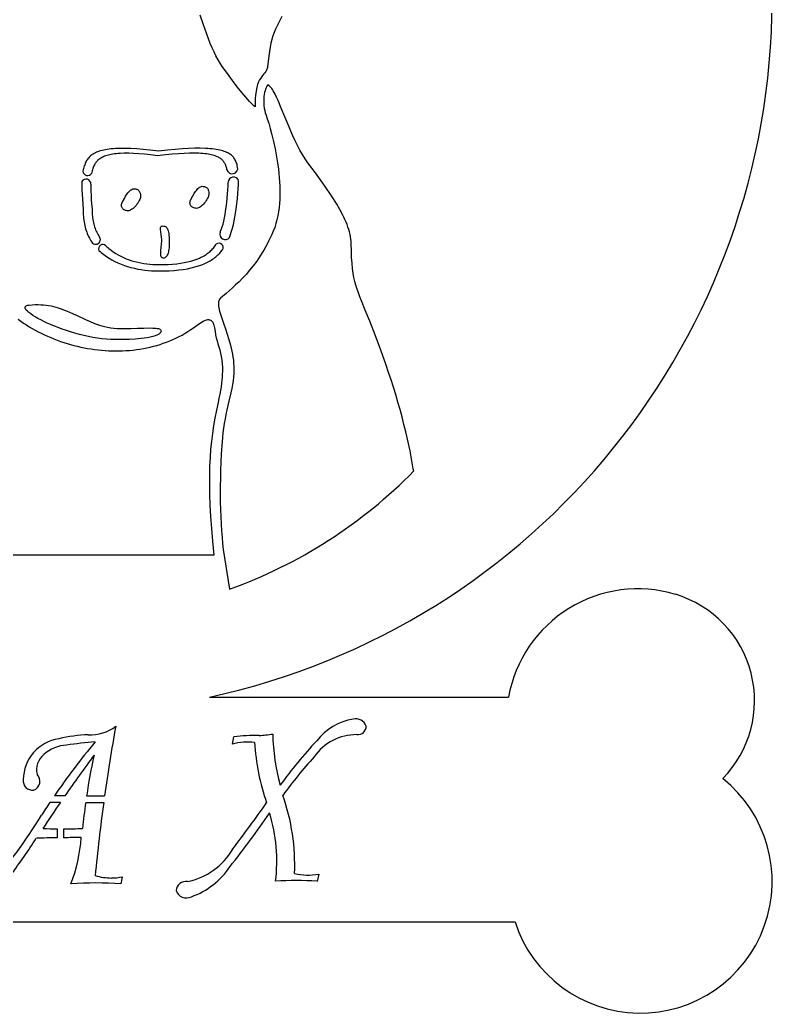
# Model space of a CAD drawing. Header units: inches. Extents: x -5.18 to 3.24, y -0.61 to 4.58.
# Drawn here: x -3.293 to -1.229, y -0.601 to 2.122 of the extents above; entities that cross this region are included whole.
import ezdxf

# ---------------------------------------------------------------- set-up
doc = ezdxf.new("R2010")
doc.units = ezdxf.units.IN
doc.header["$MEASUREMENT"] = 0
doc.layers.add('WHITE', color=7, linetype='Continuous')

msp = doc.modelspace()

# ---------------------------------------------------------------- linework, layer by layer
at = {"color": 7, "linetype": 'Continuous'}
for p, q in [((-2.6176, 1.9362), (-2.6191, 1.9324)), ((-2.6159, 1.9395), (-2.6176, 1.9362)), ((-2.6142, 1.942), (-2.6159, 1.9395)), ((-2.6123, 1.9439), (-2.6142, 1.942)), ((-2.6091, 1.9415), (-2.6123, 1.9439)), ((-2.6063, 1.9391), (-2.6091, 1.9415)), ((-2.604, 1.9368), (-2.6063, 1.9391)), ((-2.6019, 1.9342), (-2.604, 1.9368)), ((-2.5999, 1.9313), (-2.6019, 1.9342)), ((-2.6237, 1.9064), (-2.6239, 1.9002)), ((-2.6233, 1.9123), (-2.6237, 1.9064)), ((-2.6225, 1.9179), (-2.6233, 1.9123)), ((-2.6216, 1.9232), (-2.6225, 1.9179)), ((-2.6204, 1.928), (-2.6216, 1.9232)), ((-2.6191, 1.9324), (-2.6204, 1.928)), ((-2.5978, 1.9279), (-2.5999, 1.9313)), ((-2.5927, 1.9188), (-2.5978, 1.9279)), ((-2.5888, 1.9109), (-2.5927, 1.9188)), ((-2.5847, 1.9018), (-2.5888, 1.9109)), ((-2.6239, 1.9002), (-2.6237, 1.8938)), ((-2.6237, 1.8938), (-2.6233, 1.8873)), ((-2.6233, 1.8873), (-2.6224, 1.8807)), ((-2.6224, 1.8807), (-2.6212, 1.8741)), ((-2.5758, 1.8808), (-2.5847, 1.9018)), ((-2.566, 1.8568), (-2.5758, 1.8808)), ((-2.6212, 1.8741), (-2.6196, 1.8675)), ((-2.6196, 1.8675), (-2.6175, 1.8611)), ((-2.6175, 1.8611), (-2.6142, 1.8513)), ((-2.5554, 1.8309), (-2.566, 1.8568)), ((-2.6142, 1.8513), (-2.6103, 1.8389)), ((-2.6103, 1.8389), (-2.606, 1.8242)), ((-2.5497, 1.8176), (-2.5554, 1.8309)), ((-2.606, 1.8242), (-2.6015, 1.8073)), ((-2.6015, 1.8073), (-2.597, 1.7887)), ((-2.5438, 1.8042), (-2.5497, 1.8176)), ((-2.5376, 1.791), (-2.5438, 1.8042)), ((-3.0173, 1.7702), (-3.0304, 1.7697)), ((-3.0032, 1.7702), (-3.0173, 1.7702)), ((-2.988, 1.7698), (-3.0032, 1.7702)), ((-2.8133, 1.7704), (-2.8299, 1.7699)), ((-2.798, 1.7705), (-2.8133, 1.7704)), ((-2.7838, 1.7702), (-2.798, 1.7705)), ((-2.7774, 1.7698), (-2.7838, 1.7702)), ((-2.597, 1.7887), (-2.5927, 1.7685)), ((-2.5312, 1.7779), (-2.5376, 1.791)), ((-2.5245, 1.7653), (-2.5312, 1.7779)), ((-3.1046, 1.7435), (-3.1063, 1.7414)), ((-3.1027, 1.7456), (-3.1046, 1.7435)), ((-3.1008, 1.7476), (-3.1027, 1.7456)), ((-3.0986, 1.7495), (-3.1008, 1.7476)), ((-3.0964, 1.7513), (-3.0986, 1.7495)), ((-3.094, 1.753), (-3.0964, 1.7513)), ((-3.0914, 1.7547), (-3.094, 1.753)), ((-3.0886, 1.7563), (-3.0914, 1.7547)), ((-3.0856, 1.7579), (-3.0886, 1.7563)), ((-3.0823, 1.7594), (-3.0856, 1.7579)), ((-3.0789, 1.7608), (-3.0823, 1.7594)), ((-3.0752, 1.7621), (-3.0789, 1.7608)), ((-3.0712, 1.7633), (-3.0752, 1.7621)), ((-3.0711, 1.7431), (-3.0734, 1.7416)), ((-3.067, 1.7645), (-3.0712, 1.7633)), ((-3.0687, 1.7445), (-3.0711, 1.7431)), ((-3.0661, 1.7459), (-3.0687, 1.7445)), ((-3.0626, 1.7655), (-3.067, 1.7645)), ((-3.0633, 1.7472), (-3.0661, 1.7459)), ((-3.0602, 1.7484), (-3.0633, 1.7472)), ((-3.0579, 1.7665), (-3.0626, 1.7655)), ((-3.057, 1.7495), (-3.0602, 1.7484)), ((-3.0529, 1.7674), (-3.0579, 1.7665)), ((-3.0535, 1.7506), (-3.057, 1.7495)), ((-3.0499, 1.7516), (-3.0535, 1.7506)), ((-3.0476, 1.7681), (-3.0529, 1.7674)), ((-3.046, 1.7526), (-3.0499, 1.7516)), ((-3.0421, 1.7688), (-3.0476, 1.7681)), ((-3.0419, 1.7534), (-3.046, 1.7526)), ((-3.0363, 1.7693), (-3.0421, 1.7688)), ((-3.0375, 1.7542), (-3.0419, 1.7534)), ((-3.0329, 1.7548), (-3.0375, 1.7542)), ((-3.0304, 1.7697), (-3.0363, 1.7693)), ((-3.0281, 1.7554), (-3.0329, 1.7548)), ((-3.023, 1.7559), (-3.0281, 1.7554)), ((-3.0178, 1.7562), (-3.023, 1.7559)), ((-3.0063, 1.7567), (-3.0178, 1.7562)), ((-2.994, 1.7567), (-3.0063, 1.7567)), ((-2.9807, 1.7563), (-2.994, 1.7567)), ((-2.9717, 1.7688), (-2.988, 1.7698)), ((-2.9664, 1.7554), (-2.9807, 1.7563)), ((-2.9542, 1.7674), (-2.9717, 1.7688)), ((-2.9511, 1.7542), (-2.9664, 1.7554)), ((-2.9355, 1.7654), (-2.9542, 1.7674)), ((-2.9348, 1.7525), (-2.9511, 1.7542)), ((-2.9127, 1.7626), (-2.9355, 1.7654)), ((-2.9148, 1.75), (-2.9348, 1.7525)), ((-2.893, 1.7524), (-2.9148, 1.75)), ((-2.8878, 1.7654), (-2.9127, 1.7626)), ((-2.875, 1.7541), (-2.893, 1.7524)), ((-2.8672, 1.7673), (-2.8878, 1.7654)), ((-2.8581, 1.7554), (-2.875, 1.7541)), ((-2.8479, 1.7688), (-2.8672, 1.7673)), ((-2.8424, 1.7564), (-2.8581, 1.7554)), ((-2.8299, 1.7699), (-2.8479, 1.7688)), ((-2.8279, 1.7568), (-2.8424, 1.7564)), ((-2.8145, 1.7569), (-2.8279, 1.7568)), ((-2.8021, 1.7566), (-2.8145, 1.7569)), ((-2.7964, 1.7563), (-2.8021, 1.7566)), ((-2.7909, 1.7559), (-2.7964, 1.7563)), ((-2.7858, 1.7554), (-2.7909, 1.7559)), ((-2.7808, 1.7548), (-2.7858, 1.7554)), ((-2.7762, 1.7541), (-2.7808, 1.7548)), ((-2.7711, 1.7693), (-2.7774, 1.7698)), ((-2.7718, 1.7533), (-2.7762, 1.7541)), ((-2.7677, 1.7524), (-2.7718, 1.7533)), ((-2.7652, 1.7688), (-2.7711, 1.7693)), ((-2.7638, 1.7515), (-2.7677, 1.7524)), ((-2.7596, 1.7681), (-2.7652, 1.7688)), ((-2.7602, 1.7504), (-2.7638, 1.7515)), ((-2.7569, 1.7493), (-2.7602, 1.7504)), ((-2.7543, 1.7673), (-2.7596, 1.7681)), ((-2.7538, 1.7482), (-2.7569, 1.7493)), ((-2.7492, 1.7664), (-2.7543, 1.7673)), ((-2.7509, 1.747), (-2.7538, 1.7482)), ((-2.7483, 1.7457), (-2.7509, 1.747)), ((-2.7445, 1.7654), (-2.7492, 1.7664)), ((-2.7459, 1.7444), (-2.7483, 1.7457)), ((-2.7437, 1.743), (-2.7459, 1.7444)), ((-2.7401, 1.7643), (-2.7445, 1.7654)), ((-2.7416, 1.7416), (-2.7437, 1.743)), ((-2.736, 1.7631), (-2.7401, 1.7643)), ((-2.7322, 1.7619), (-2.736, 1.7631)), ((-2.7287, 1.7605), (-2.7322, 1.7619)), ((-2.7254, 1.7591), (-2.7287, 1.7605)), ((-2.7224, 1.7577), (-2.7254, 1.7591)), ((-2.7196, 1.7562), (-2.7224, 1.7577)), ((-2.7171, 1.7546), (-2.7196, 1.7562)), ((-2.7148, 1.753), (-2.7171, 1.7546)), ((-2.7126, 1.7513), (-2.7148, 1.753)), ((-2.7107, 1.7496), (-2.7126, 1.7513)), ((-2.7089, 1.7478), (-2.7107, 1.7496)), ((-2.7072, 1.7459), (-2.7089, 1.7478)), ((-2.7056, 1.7439), (-2.7072, 1.7459)), ((-2.7042, 1.7418), (-2.7056, 1.7439)), ((-2.5927, 1.7685), (-2.5887, 1.7471)), ((-2.5887, 1.7471), (-2.5868, 1.736)), ((-2.5176, 1.7531), (-2.5245, 1.7653)), ((-2.5104, 1.7416), (-2.5176, 1.7531)), ((-3.1172, 1.7187), (-3.1182, 1.7151)), ((-3.1161, 1.7222), (-3.1172, 1.7187)), ((-3.115, 1.7254), (-3.1161, 1.7222)), ((-3.1138, 1.7285), (-3.115, 1.7254)), ((-3.1124, 1.7314), (-3.1138, 1.7285)), ((-3.111, 1.7341), (-3.1124, 1.7314)), ((-3.1096, 1.7367), (-3.111, 1.7341)), ((-3.108, 1.7391), (-3.1096, 1.7367)), ((-3.1063, 1.7414), (-3.108, 1.7391)), ((-3.0918, 1.7175), (-3.0928, 1.7146)), ((-3.0908, 1.7201), (-3.0918, 1.7175)), ((-3.0896, 1.7227), (-3.0908, 1.7201)), ((-3.0884, 1.725), (-3.0896, 1.7227)), ((-3.0871, 1.7273), (-3.0884, 1.725)), ((-3.0857, 1.7294), (-3.0871, 1.7273)), ((-3.0843, 1.7314), (-3.0857, 1.7294)), ((-3.0827, 1.7333), (-3.0843, 1.7314)), ((-3.0811, 1.7351), (-3.0827, 1.7333)), ((-3.0794, 1.7369), (-3.0811, 1.7351)), ((-3.0775, 1.7385), (-3.0794, 1.7369)), ((-3.0755, 1.7401), (-3.0775, 1.7385)), ((-3.0734, 1.7416), (-3.0755, 1.7401)), ((-2.7398, 1.7401), (-2.7416, 1.7416)), ((-2.7381, 1.7386), (-2.7398, 1.7401)), ((-2.7365, 1.737), (-2.7381, 1.7386)), ((-2.735, 1.7354), (-2.7365, 1.737)), ((-2.7336, 1.7336), (-2.735, 1.7354)), ((-2.7324, 1.7318), (-2.7336, 1.7336)), ((-2.7312, 1.7298), (-2.7324, 1.7318)), ((-2.73, 1.7277), (-2.7312, 1.7298)), ((-2.729, 1.7255), (-2.73, 1.7277)), ((-2.728, 1.7231), (-2.729, 1.7255)), ((-2.7271, 1.7205), (-2.728, 1.7231)), ((-2.7262, 1.7177), (-2.7271, 1.7205)), ((-2.7255, 1.7148), (-2.7262, 1.7177)), ((-2.7028, 1.7395), (-2.7042, 1.7418)), ((-2.7015, 1.7371), (-2.7028, 1.7395)), ((-2.7003, 1.7346), (-2.7015, 1.7371)), ((-2.6992, 1.7318), (-2.7003, 1.7346)), ((-2.6981, 1.7289), (-2.6992, 1.7318)), ((-2.6972, 1.7257), (-2.6981, 1.7289)), ((-2.6963, 1.7224), (-2.6972, 1.7257)), ((-2.6955, 1.7188), (-2.6963, 1.7224)), ((-2.5868, 1.736), (-2.5852, 1.7247)), ((-2.5852, 1.7247), (-2.5837, 1.7132)), ((-2.5067, 1.7361), (-2.5104, 1.7416)), ((-2.503, 1.7308), (-2.5067, 1.7361)), ((-2.4823, 1.7029), (-2.503, 1.7308)), ((-3.1191, 1.7113), (-3.1199, 1.7073)), ((-3.1182, 1.7151), (-3.1191, 1.7113)), ((-3.0954, 1.7051), (-3.0961, 1.7016)), ((-3.0946, 1.7085), (-3.0954, 1.7051)), ((-3.0938, 1.7116), (-3.0946, 1.7085)), ((-3.0928, 1.7146), (-3.0938, 1.7116)), ((-2.7248, 1.7117), (-2.7255, 1.7148)), ((-2.5837, 1.7132), (-2.5824, 1.7016)), ((-2.5824, 1.7016), (-2.5813, 1.6899)), ((-2.5813, 1.6899), (-2.5805, 1.6781)), ((-2.4617, 1.6745), (-2.4823, 1.7029)), ((-3.1227, 1.6792), (-3.1229, 1.6683)), ((-3.1229, 1.6683), (-3.1227, 1.6567)), ((-3.098, 1.6721), (-3.0982, 1.6626)), ((-3.0982, 1.6626), (-3.098, 1.6524)), ((-2.722, 1.6568), (-2.7214, 1.6673)), ((-2.7214, 1.6673), (-2.7211, 1.677)), ((-2.6939, 1.6594), (-2.6932, 1.6713)), ((-2.6932, 1.6713), (-2.6929, 1.6825)), ((-2.5805, 1.6781), (-2.5799, 1.6662)), ((-2.5799, 1.6662), (-2.5796, 1.6544)), ((-2.4516, 1.6601), (-2.4617, 1.6745)), ((-3.1227, 1.6567), (-3.1222, 1.6444)), ((-3.1222, 1.6444), (-3.1214, 1.6313)), ((-3.098, 1.6524), (-3.0976, 1.6416)), ((-3.0976, 1.6416), (-3.0969, 1.6302)), ((-2.7254, 1.6213), (-2.724, 1.6338)), ((-2.724, 1.6338), (-2.7229, 1.6456)), ((-2.7229, 1.6456), (-2.722, 1.6568)), ((-2.6962, 1.6331), (-2.6949, 1.6466)), ((-2.6949, 1.6466), (-2.6939, 1.6594)), ((-2.5796, 1.6426), (-2.58, 1.6309)), ((-2.5796, 1.6544), (-2.5796, 1.6426)), ((-2.4418, 1.6458), (-2.4516, 1.6601)), ((-2.4325, 1.6314), (-2.4418, 1.6458)), ((-3.1214, 1.6313), (-3.1202, 1.6176)), ((-3.1202, 1.6176), (-3.1187, 1.6018)), ((-3.0969, 1.6302), (-3.0959, 1.6182)), ((-3.0959, 1.6182), (-3.0946, 1.6043)), ((-2.7284, 1.5982), (-2.727, 1.6081)), ((-2.727, 1.6081), (-2.7254, 1.6213)), ((-2.6996, 1.6038), (-2.6978, 1.6187)), ((-2.6978, 1.6187), (-2.6962, 1.6331)), ((-2.5818, 1.6078), (-2.5833, 1.5965)), ((-2.5807, 1.6193), (-2.5818, 1.6078)), ((-2.58, 1.6309), (-2.5807, 1.6193)), ((-2.4236, 1.6171), (-2.4325, 1.6314)), ((-2.4154, 1.6029), (-2.4236, 1.6171)), ((-3.1187, 1.6018), (-3.1188, 1.5945)), ((-3.1188, 1.5945), (-3.1187, 1.589)), ((-3.1187, 1.589), (-3.1184, 1.5836)), ((-3.1184, 1.5836), (-3.118, 1.5783)), ((-3.0946, 1.6043), (-3.0946, 1.598)), ((-3.0946, 1.598), (-3.0945, 1.5931)), ((-3.0945, 1.5931), (-3.0943, 1.5884)), ((-3.0943, 1.5884), (-3.0939, 1.5838)), ((-3.0939, 1.5838), (-3.0934, 1.5793)), ((-3.0934, 1.5793), (-3.0928, 1.5749)), ((-2.7334, 1.571), (-2.7316, 1.5797)), ((-2.7316, 1.5797), (-2.7299, 1.5888)), ((-2.7299, 1.5888), (-2.7284, 1.5982)), ((-2.7048, 1.5712), (-2.7029, 1.5816)), ((-2.7029, 1.5816), (-2.7012, 1.5924)), ((-2.7012, 1.5924), (-2.6996, 1.6038)), ((-2.5852, 1.5853), (-2.5876, 1.5745)), ((-2.5833, 1.5965), (-2.5852, 1.5853)), ((-2.4079, 1.5888), (-2.4154, 1.6029)), ((-2.4044, 1.5818), (-2.4079, 1.5888)), ((-2.4012, 1.5748), (-2.4044, 1.5818)), ((-3.118, 1.5783), (-3.1174, 1.5732)), ((-3.1174, 1.5732), (-3.1167, 1.5682)), ((-3.1167, 1.5682), (-3.1158, 1.5633)), ((-3.1158, 1.5633), (-3.1148, 1.5585)), ((-3.1148, 1.5585), (-3.1137, 1.5539)), ((-3.1137, 1.5539), (-3.1124, 1.5493)), ((-3.0928, 1.5749), (-3.092, 1.5707)), ((-3.092, 1.5707), (-3.0911, 1.5665)), ((-3.0911, 1.5665), (-3.0901, 1.5624)), ((-3.0901, 1.5624), (-3.089, 1.5585)), ((-3.089, 1.5585), (-3.0878, 1.5546)), ((-3.0878, 1.5546), (-3.0864, 1.5508)), ((-2.7403, 1.5473), (-2.7378, 1.5548)), ((-2.7378, 1.5548), (-2.7355, 1.5627)), ((-2.7355, 1.5627), (-2.7334, 1.571)), ((-2.7093, 1.5518), (-2.707, 1.5613)), ((-2.707, 1.5613), (-2.7048, 1.5712)), ((-2.5938, 1.5536), (-2.5976, 1.5436)), ((-2.5904, 1.5639), (-2.5938, 1.5536)), ((-2.5876, 1.5745), (-2.5904, 1.5639)), ((-2.3982, 1.5679), (-2.4012, 1.5748)), ((-2.3954, 1.5611), (-2.3982, 1.5679)), ((-2.393, 1.5543), (-2.3954, 1.5611)), ((-2.3908, 1.5476), (-2.393, 1.5543)), ((-3.1124, 1.5493), (-3.111, 1.5449)), ((-3.111, 1.5449), (-3.1095, 1.5406)), ((-3.1095, 1.5406), (-3.1078, 1.5364)), ((-3.1078, 1.5364), (-3.106, 1.5323)), ((-3.106, 1.5323), (-3.1041, 1.5283)), ((-3.1041, 1.5283), (-3.1021, 1.5244)), ((-3.0864, 1.5508), (-3.085, 1.5471)), ((-3.085, 1.5471), (-3.0834, 1.5436)), ((-3.0834, 1.5436), (-3.0818, 1.5401)), ((-3.0818, 1.5401), (-3.08, 1.5366)), ((-3.08, 1.5366), (-3.0782, 1.5333)), ((-3.0782, 1.5333), (-3.0762, 1.53)), ((-3.0762, 1.53), (-3.0741, 1.5269)), ((-2.743, 1.5402), (-2.7403, 1.5473)), ((-2.7179, 1.5261), (-2.7148, 1.5342)), ((-2.7148, 1.5342), (-2.7119, 1.5428)), ((-2.7119, 1.5428), (-2.7093, 1.5518)), ((-2.6018, 1.5341), (-2.606, 1.5248)), ((-2.5976, 1.5436), (-2.6018, 1.5341)), ((-2.3888, 1.5409), (-2.3908, 1.5476)), ((-2.3872, 1.5343), (-2.3888, 1.5409)), ((-2.3859, 1.5278), (-2.3872, 1.5343)), ((-2.3849, 1.5214), (-2.3859, 1.5278)), ((-3.1021, 1.5244), (-3.1, 1.5206)), ((-3.1, 1.5206), (-3.0977, 1.5169)), ((-3.0977, 1.5169), (-3.0954, 1.5132)), ((-3.057, 1.5033), (-3.0543, 1.5006)), ((-3.0543, 1.5006), (-3.0515, 1.498)), ((-3.0515, 1.498), (-3.0487, 1.4956)), ((-2.762, 1.4967), (-2.7578, 1.5019)), ((-2.7578, 1.5019), (-2.754, 1.5072)), ((-2.6194, 1.4989), (-2.624, 1.4908)), ((-2.6148, 1.5072), (-2.6194, 1.4989)), ((-2.6104, 1.5158), (-2.6148, 1.5072)), ((-2.606, 1.5248), (-2.6104, 1.5158)), ((-2.3843, 1.515), (-2.3849, 1.5214)), ((-2.384, 1.5088), (-2.3843, 1.515)), ((-2.3835, 1.4888), (-2.384, 1.5088)), ((-3.076, 1.4902), (-3.0728, 1.4873)), ((-3.0728, 1.4873), (-3.0696, 1.4845)), ((-3.0696, 1.4845), (-3.0627, 1.4789)), ((-3.0627, 1.4789), (-3.0555, 1.4737)), ((-3.0555, 1.4737), (-3.048, 1.4688)), ((-3.0487, 1.4956), (-3.0426, 1.4907)), ((-3.0426, 1.4907), (-3.0364, 1.4861)), ((-3.0364, 1.4861), (-3.0298, 1.4819)), ((-3.0298, 1.4819), (-3.0229, 1.4779)), ((-3.0229, 1.4779), (-3.0158, 1.4742)), ((-3.0158, 1.4742), (-3.0085, 1.4707)), ((-3.0085, 1.4707), (-3.0009, 1.4676)), ((-2.8003, 1.4692), (-2.797, 1.4708)), ((-2.797, 1.4708), (-2.7937, 1.4724)), ((-2.7937, 1.4724), (-2.7905, 1.4741)), ((-2.7905, 1.4741), (-2.7874, 1.4759)), ((-2.7874, 1.4759), (-2.7844, 1.4777)), ((-2.7844, 1.4777), (-2.7816, 1.4796)), ((-2.7816, 1.4796), (-2.7788, 1.4815)), ((-2.7788, 1.4815), (-2.7761, 1.4835)), ((-2.7761, 1.4835), (-2.7736, 1.4856)), ((-2.7736, 1.4856), (-2.7711, 1.4877)), ((-2.7711, 1.4877), (-2.7687, 1.4899)), ((-2.7687, 1.4899), (-2.7663, 1.4921)), ((-2.7663, 1.4921), (-2.7641, 1.4945)), ((-2.7641, 1.4945), (-2.762, 1.4967)), ((-2.7611, 1.4684), (-2.7581, 1.4707)), ((-2.7581, 1.4707), (-2.7551, 1.473)), ((-2.7551, 1.473), (-2.7523, 1.4755)), ((-2.7523, 1.4755), (-2.7496, 1.478)), ((-2.7496, 1.478), (-2.7469, 1.4805)), ((-2.7469, 1.4805), (-2.7443, 1.4832)), ((-2.7443, 1.4832), (-2.742, 1.4858)), ((-2.742, 1.4858), (-2.7372, 1.4917)), ((-2.6334, 1.4755), (-2.6382, 1.4683)), ((-2.6287, 1.483), (-2.6334, 1.4755)), ((-2.624, 1.4908), (-2.6287, 1.483)), ((-2.3827, 1.4711), (-2.3835, 1.4888)), ((-2.3816, 1.4552), (-2.3827, 1.4711)), ((-3.048, 1.4688), (-3.0402, 1.4643)), ((-3.0402, 1.4643), (-3.032, 1.46)), ((-3.032, 1.46), (-3.0237, 1.4561)), ((-3.0237, 1.4561), (-3.015, 1.4525)), ((-3.015, 1.4525), (-3.0062, 1.4493)), ((-3.0062, 1.4493), (-2.9972, 1.4463)), ((-3.0009, 1.4676), (-2.9932, 1.4647)), ((-2.9972, 1.4463), (-2.988, 1.4437)), ((-2.9932, 1.4647), (-2.9853, 1.4622)), ((-2.988, 1.4437), (-2.9787, 1.4414)), ((-2.9853, 1.4622), (-2.9773, 1.4599)), ((-2.9773, 1.4599), (-2.9692, 1.4579)), ((-2.9692, 1.4579), (-2.9609, 1.4561)), ((-2.9609, 1.4561), (-2.9527, 1.4547)), ((-2.9527, 1.4547), (-2.9443, 1.4535)), ((-2.9443, 1.4535), (-2.936, 1.4526)), ((-2.936, 1.4526), (-2.9277, 1.4519)), ((-2.9277, 1.4519), (-2.9195, 1.4515)), ((-2.9195, 1.4515), (-2.9112, 1.4514)), ((-2.9112, 1.4514), (-2.8982, 1.4516)), ((-2.8982, 1.4516), (-2.8857, 1.452)), ((-2.8857, 1.452), (-2.8738, 1.4528)), ((-2.8738, 1.4528), (-2.8626, 1.4539)), ((-2.8626, 1.4539), (-2.852, 1.4552)), ((-2.852, 1.4552), (-2.842, 1.4569)), ((-2.842, 1.4569), (-2.8326, 1.4588)), ((-2.8326, 1.4588), (-2.8237, 1.461)), ((-2.8237, 1.461), (-2.8154, 1.4635)), ((-2.8226, 1.4425), (-2.8125, 1.445)), ((-2.8154, 1.4635), (-2.8077, 1.4662)), ((-2.8125, 1.445), (-2.803, 1.4478)), ((-2.8077, 1.4662), (-2.8003, 1.4692)), ((-2.803, 1.4478), (-2.7941, 1.4509)), ((-2.7941, 1.4509), (-2.7857, 1.4544)), ((-2.7857, 1.4544), (-2.7819, 1.4561)), ((-2.7819, 1.4561), (-2.7782, 1.458)), ((-2.7782, 1.458), (-2.7745, 1.4599)), ((-2.7745, 1.4599), (-2.771, 1.462)), ((-2.771, 1.462), (-2.7676, 1.464)), ((-2.7676, 1.464), (-2.7643, 1.4662)), ((-2.7643, 1.4662), (-2.7611, 1.4684)), ((-2.6528, 1.4482), (-2.6626, 1.436)), ((-2.643, 1.4613), (-2.6528, 1.4482)), ((-2.6382, 1.4683), (-2.643, 1.4613)), ((-2.3802, 1.441), (-2.3816, 1.4552)), ((-2.9787, 1.4414), (-2.9693, 1.4394)), ((-2.9693, 1.4394), (-2.9598, 1.4377)), ((-2.9598, 1.4377), (-2.9503, 1.4364)), ((-2.9503, 1.4364), (-2.9408, 1.4353)), ((-2.9408, 1.4353), (-2.9313, 1.4346)), ((-2.9313, 1.4346), (-2.9219, 1.4341)), ((-2.9219, 1.4341), (-2.9125, 1.434)), ((-2.9125, 1.434), (-2.8976, 1.4342)), ((-2.8976, 1.4342), (-2.8833, 1.4347)), ((-2.8833, 1.4347), (-2.8698, 1.4356)), ((-2.8698, 1.4356), (-2.8569, 1.4368)), ((-2.8569, 1.4368), (-2.8448, 1.4384)), ((-2.8448, 1.4384), (-2.8334, 1.4403)), ((-2.8334, 1.4403), (-2.8226, 1.4425)), ((-2.6724, 1.4246), (-2.6821, 1.4142)), ((-2.6626, 1.436), (-2.6724, 1.4246)), ((-2.3785, 1.4281), (-2.3802, 1.441)), ((-2.3764, 1.4163), (-2.3785, 1.4281)), ((-2.374, 1.4052), (-2.3764, 1.4163)), ((-2.701, 1.3956), (-2.7101, 1.3873)), ((-2.6917, 1.4045), (-2.701, 1.3956)), ((-2.6821, 1.4142), (-2.6917, 1.4045)), ((-2.3712, 1.3947), (-2.374, 1.4052)), ((-2.368, 1.3844), (-2.3712, 1.3947)), ((-2.7272, 1.3725), (-2.7423, 1.3598)), ((-2.7101, 1.3873), (-2.7272, 1.3725)), ((-2.3643, 1.3741), (-2.368, 1.3844)), ((-2.3603, 1.3635), (-2.3643, 1.3741)), ((-2.3558, 1.3522), (-2.3603, 1.3635)), ((-2.7478, 1.349), (-2.7482, 1.3455)), ((-2.7482, 1.3455), (-2.7482, 1.3417)), ((-2.7482, 1.3417), (-2.7478, 1.3376)), ((-2.7471, 1.3522), (-2.7478, 1.349)), ((-2.7478, 1.3376), (-2.7471, 1.3332)), ((-2.7459, 1.3551), (-2.7471, 1.3522)), ((-2.7443, 1.3576), (-2.7459, 1.3551)), ((-2.7423, 1.3598), (-2.7443, 1.3576)), ((-2.3453, 1.327), (-2.3558, 1.3522)), ((-2.7471, 1.3332), (-2.7462, 1.3285)), ((-2.7462, 1.3285), (-2.7449, 1.3236)), ((-2.7449, 1.3236), (-2.7418, 1.3129)), ((-2.7418, 1.3129), (-2.7336, 1.2886)), ((-2.3328, 1.296), (-2.3453, 1.327)), ((-2.7336, 1.2886), (-2.7289, 1.2751)), ((-2.3175, 1.2564), (-2.3328, 1.296)), ((-2.7289, 1.2751), (-2.7242, 1.2609)), ((-2.7242, 1.2609), (-2.7195, 1.246)), ((-2.3027, 1.2165), (-2.3175, 1.2564)), ((-2.7195, 1.246), (-2.7152, 1.2305)), ((-2.7152, 1.2305), (-2.7132, 1.2225)), ((-2.7132, 1.2225), (-2.7114, 1.2144)), ((-2.7114, 1.2144), (-2.7098, 1.2062)), ((-2.7098, 1.2062), (-2.7084, 1.1978)), ((-2.2884, 1.1762), (-2.3027, 1.2165)), ((-2.7084, 1.1978), (-2.7072, 1.1894)), ((-2.7072, 1.1894), (-2.7064, 1.1809)), ((-2.7064, 1.1809), (-2.7058, 1.1723)), ((-2.7058, 1.1723), (-2.7055, 1.1636)), ((-2.2815, 1.156), (-2.2884, 1.1762)), ((-2.7065, 1.1437), (-2.7077, 1.1333)), ((-2.7057, 1.1538), (-2.7065, 1.1437)), ((-2.7055, 1.1636), (-2.7057, 1.1538)), ((-2.2748, 1.1357), (-2.2815, 1.156)), ((-2.7095, 1.1226), (-2.7115, 1.1116)), ((-2.7077, 1.1333), (-2.7095, 1.1226)), ((-2.2683, 1.1154), (-2.2748, 1.1357)), ((-2.7139, 1.1003), (-2.7192, 1.0771)), ((-2.7115, 1.1116), (-2.7139, 1.1003)), ((-2.262, 1.095), (-2.2683, 1.1154)), ((-2.2559, 1.0746), (-2.262, 1.095)), ((-2.7192, 1.0771), (-2.7248, 1.053)), ((-2.2501, 1.0542), (-2.2559, 1.0746)), ((-2.7275, 1.0407), (-2.7301, 1.0283)), ((-2.7248, 1.053), (-2.7275, 1.0407)), ((-2.2446, 1.0338), (-2.2501, 1.0542)), ((-2.7324, 1.0157), (-2.7345, 1.003)), ((-2.7301, 1.0283), (-2.7324, 1.0157)), ((-2.2393, 1.0134), (-2.2446, 1.0338)), ((-2.2342, 0.993), (-2.2393, 1.0134)), ((-2.7361, 0.9902), (-2.7374, 0.9773)), ((-2.7345, 1.003), (-2.7361, 0.9902)), ((-2.2223, 0.941), (-2.2342, 0.993)), ((-2.7389, 0.955), (-2.7402, 0.9326)), ((-2.7374, 0.9773), (-2.7389, 0.955)), ((-2.7402, 0.9326), (-2.7413, 0.9102)), ((-2.2141, 0.8914), (-2.2223, 0.941)), ((-2.7413, 0.9102), (-2.7421, 0.8878)), ((-2.7421, 0.8878), (-2.7427, 0.8656)), ((-2.2119, 0.8862), (-2.2141, 0.8914)), ((-2.7427, 0.8656), (-2.743, 0.8436)), ((-2.743, 0.8436), (-2.7431, 0.8219)), ((-2.7431, 0.8219), (-2.743, 0.8007)), ((-2.743, 0.8007), (-2.7425, 0.7799)), ((-2.7425, 0.7799), (-2.7419, 0.7598)), ((-2.7419, 0.7598), (-2.741, 0.7403)), ((-2.741, 0.7403), (-2.7398, 0.7216)), ((-2.7398, 0.7216), (-2.7383, 0.7037)), ((-2.7383, 0.7037), (-2.7366, 0.6868)), ((-2.7366, 0.6868), (-2.7347, 0.6709)), ((-2.7347, 0.6709), (-2.7181, 0.5614)), ((-2.7726, 0.2658), (-1.9525, 0.2658)), ((-3.1815, -0.0228), (-3.2104, -0.0228)), ((-3.169, -0.0046), (-3.1981, -0.0046)), ((-3.1122, -0.0228), (-3.0627, -0.0228)), ((-3.1096, -0.0046), (-3.0602, -0.0046)), ((-3.1905, -0.0953), (-3.1905, -0.1199)), ((-3.1727, -0.0953), (-3.1727, -0.1197)), ((-4.4581, -0.35), (-1.9345, -0.35))]:
    msp.add_line(p, q, dxfattribs=at)
for points in [[(-2.6478, 1.8844), (-2.6511, 1.8869), (-2.6548, 1.8902), (-2.6588, 1.8942), (-2.6633, 1.8989), (-2.6732, 1.9101), (-2.6843, 1.9236), (-2.6965, 1.9391), (-2.7095, 1.9563), (-2.7233, 1.975), (-2.7377, 1.9949), (-2.7435, 2.0036), (-2.7492, 2.0132), (-2.7548, 2.0235), (-2.7602, 2.0345), (-2.7654, 2.046), (-2.7705, 2.058), (-2.7754, 2.0704), (-2.7802, 2.0831), (-2.7849, 2.096), (-2.7894, 2.109), (-2.798, 2.1352)], [(-2.5739, 2.132), (-2.5809, 2.119), (-2.5879, 2.1045), (-2.5915, 2.0966), (-2.595, 2.0882), (-2.5968, 2.0836), (-2.5985, 2.0788), (-2.6014, 2.0689), (-2.604, 2.0583), (-2.6062, 2.0472), (-2.6081, 2.0353), (-2.6099, 2.0226), (-2.6134, 1.9949), (-2.6139, 1.992), (-2.6145, 1.9894), (-2.6152, 1.987), (-2.6161, 1.9848), (-2.6181, 1.9808), (-2.6205, 1.9773), (-2.6232, 1.9741), (-2.6261, 1.9707), (-2.6291, 1.9671), (-2.6321, 1.963), (-2.6351, 1.9582), (-2.638, 1.9524), (-2.6406, 1.9454), (-2.6419, 1.9414), (-2.643, 1.937), (-2.644, 1.9322), (-2.645, 1.927), (-2.6458, 1.9212), (-2.6465, 1.915), (-2.6471, 1.9082), (-2.6475, 1.9009), (-2.6477, 1.8929), (-2.6478, 1.8844)], [(-2.8084, 1.6057), (-2.8108, 1.6058), (-2.8131, 1.6062), (-2.8153, 1.6068), (-2.8173, 1.6076), (-2.8191, 1.6086), (-2.8208, 1.6098), (-2.8223, 1.6111), (-2.8236, 1.6126), (-2.8247, 1.6143), (-2.8255, 1.616), (-2.8261, 1.6179), (-2.8264, 1.6199), (-2.8264, 1.6219), (-2.8261, 1.624), (-2.8255, 1.6261), (-2.8246, 1.6283), (-2.8185, 1.6398), (-2.8149, 1.6461), (-2.8108, 1.6522), (-2.8087, 1.655), (-2.8065, 1.6576), (-2.8043, 1.66), (-2.802, 1.6621), (-2.7996, 1.6637), (-2.7972, 1.665), (-2.7948, 1.6658), (-2.7924, 1.6661), (-2.79, 1.666), (-2.7878, 1.6657), (-2.7859, 1.6653), (-2.7841, 1.6647), (-2.7824, 1.6639), (-2.781, 1.663), (-2.7796, 1.6619), (-2.7785, 1.6606), (-2.7775, 1.6592), (-2.7767, 1.6576), (-2.776, 1.6559), (-2.7754, 1.6541), (-2.7747, 1.65), (-2.7744, 1.6453), (-2.7747, 1.6427), (-2.7754, 1.6399), (-2.7764, 1.6368), (-2.7779, 1.6336), (-2.7797, 1.6304), (-2.7817, 1.6271), (-2.784, 1.6238), (-2.7865, 1.6206), (-2.7892, 1.6176), (-2.7919, 1.6148), (-2.7947, 1.6123), (-2.7976, 1.61), (-2.8004, 1.6082), (-2.8032, 1.6069), (-2.8059, 1.606), (-2.8084, 1.6057)], [(-2.9961, 1.5989), (-2.9985, 1.599), (-3.0008, 1.5994), (-3.0029, 1.6), (-3.005, 1.6008), (-3.0068, 1.6018), (-3.0085, 1.603), (-3.01, 1.6043), (-3.0113, 1.6058), (-3.0124, 1.6074), (-3.0132, 1.6092), (-3.0138, 1.6111), (-3.0141, 1.613), (-3.0141, 1.6151), (-3.0138, 1.6172), (-3.0132, 1.6193), (-3.0123, 1.6215), (-3.0062, 1.633), (-3.0026, 1.6393), (-2.9985, 1.6453), (-2.9964, 1.6482), (-2.9942, 1.6508), (-2.9919, 1.6532), (-2.9896, 1.6552), (-2.9873, 1.6569), (-2.9849, 1.6582), (-2.9825, 1.659), (-2.98, 1.6593), (-2.9777, 1.6592), (-2.9755, 1.6589), (-2.9735, 1.6585), (-2.9717, 1.6579), (-2.9701, 1.6571), (-2.9686, 1.6561), (-2.9673, 1.655), (-2.9662, 1.6538), (-2.9652, 1.6524), (-2.9643, 1.6508), (-2.9636, 1.6491), (-2.9631, 1.6473), (-2.9623, 1.6432), (-2.9621, 1.6385), (-2.9623, 1.6359), (-2.963, 1.6331), (-2.9641, 1.63), (-2.9656, 1.6268), (-2.9674, 1.6235), (-2.9694, 1.6202), (-2.9717, 1.617), (-2.9742, 1.6138), (-2.9768, 1.6108), (-2.9796, 1.608), (-2.9824, 1.6054), (-2.9853, 1.6032), (-2.9881, 1.6014), (-2.9909, 1.6), (-2.9936, 1.5992), (-2.9961, 1.5989)], [(-2.8993, 1.4694), (-2.9015, 1.4697), (-2.9032, 1.4704), (-2.9045, 1.4716), (-2.9055, 1.4732), (-2.9061, 1.4752), (-2.9064, 1.4776), (-2.9065, 1.4803), (-2.9064, 1.4834), (-2.9058, 1.4904), (-2.9049, 1.4985), (-2.9041, 1.5074), (-2.9037, 1.5169), (-2.9038, 1.5217), (-2.9041, 1.5261), (-2.905, 1.5342), (-2.906, 1.5412), (-2.9068, 1.547), (-2.9069, 1.5494), (-2.9069, 1.5515), (-2.9066, 1.5533), (-2.9061, 1.5548), (-2.9052, 1.556), (-2.9039, 1.5568), (-2.9022, 1.5573), (-2.9, 1.5575), (-2.8976, 1.5573), (-2.8955, 1.5568), (-2.8936, 1.5559), (-2.8918, 1.5547), (-2.8902, 1.5531), (-2.8889, 1.5512), (-2.8876, 1.549), (-2.8866, 1.5465), (-2.8857, 1.5437), (-2.8849, 1.5406), (-2.8843, 1.5372), (-2.8838, 1.5335), (-2.8832, 1.5252), (-2.883, 1.5159), (-2.8831, 1.5065), (-2.8837, 1.4977), (-2.8847, 1.4898), (-2.8854, 1.4862), (-2.8862, 1.4829), (-2.8872, 1.4799), (-2.8884, 1.4773), (-2.8897, 1.4749), (-2.8912, 1.473), (-2.8929, 1.4715), (-2.8948, 1.4703), (-2.8969, 1.4696), (-2.8993, 1.4694)], [(-3.0307, 1.2462), (-3.0428, 1.2464), (-3.0551, 1.2472), (-3.0675, 1.2484), (-3.0799, 1.25), (-3.0924, 1.252), (-3.1049, 1.2544), (-3.1173, 1.2572), (-3.1295, 1.2602), (-3.1417, 1.2635), (-3.1536, 1.267), (-3.1652, 1.2707), (-3.1766, 1.2746), (-3.1876, 1.2787), (-3.1982, 1.2828), (-3.2083, 1.2871), (-3.218, 1.2914), (-3.2271, 1.2957), (-3.2357, 1.3), (-3.2436, 1.3042), (-3.2508, 1.3084), (-3.2573, 1.3124), (-3.263, 1.3163), (-3.2679, 1.3201), (-3.2719, 1.3236), (-3.2751, 1.3269), (-3.2772, 1.3299), (-3.2779, 1.3313), (-3.2783, 1.3327), (-3.2785, 1.3339), (-3.2784, 1.3351), (-3.278, 1.3361), (-3.2774, 1.3371), (-3.2764, 1.338), (-3.2752, 1.3388), (-3.2736, 1.3394), (-3.2718, 1.34), (-3.2671, 1.3407), (-3.2587, 1.3414), (-3.2507, 1.3418), (-3.2428, 1.3418), (-3.2353, 1.3416), (-3.2279, 1.3411), (-3.2208, 1.3404), (-3.2139, 1.3394), (-3.2072, 1.3381), (-3.2007, 1.3367), (-3.1943, 1.3351), (-3.1881, 1.3333), (-3.1819, 1.3313), (-3.17, 1.3269), (-3.1584, 1.3221), (-3.1469, 1.3169), (-3.1355, 1.3116), (-3.1123, 1.3007), (-3.1003, 1.2954), (-3.0878, 1.2904), (-3.0746, 1.2859), (-3.0678, 1.2838), (-3.0608, 1.2818), (-3.0523, 1.2799), (-3.0436, 1.2785), (-3.0347, 1.2774), (-3.0256, 1.2767), (-3.0163, 1.2764), (-3.007, 1.2762), (-2.9884, 1.2765), (-2.97, 1.2771), (-2.9523, 1.2777), (-2.9355, 1.2779), (-2.9277, 1.2776), (-2.9202, 1.2771), (-2.9162, 1.2766), (-2.9128, 1.2759), (-2.9102, 1.275), (-2.9082, 1.274), (-2.9067, 1.2728), (-2.9058, 1.2715), (-2.9054, 1.2702), (-2.9054, 1.2688), (-2.9058, 1.2674), (-2.9065, 1.266), (-2.9075, 1.2646), (-2.9087, 1.2633), (-2.9102, 1.262), (-2.9118, 1.2609), (-2.9152, 1.259), (-2.9216, 1.2566), (-2.9285, 1.2545), (-2.9358, 1.2526), (-2.9436, 1.2511), (-2.9516, 1.2498), (-2.9597, 1.2488), (-2.968, 1.248), (-2.9762, 1.2474), (-2.9923, 1.2466), (-3.0073, 1.2462), (-3.0307, 1.2462)], [(-3.2974, 1.302), (-3.29, 1.2966), (-3.2824, 1.2913), (-3.2747, 1.2862), (-3.2668, 1.2813), (-3.2588, 1.2765), (-3.2506, 1.2719), (-3.2423, 1.2674), (-3.2339, 1.2632), (-3.2254, 1.259), (-3.2168, 1.2551), (-3.2081, 1.2513), (-3.1992, 1.2477), (-3.1903, 1.2443), (-3.1813, 1.241), (-3.1722, 1.238), (-3.163, 1.2351), (-3.1538, 1.2324), (-3.1445, 1.2299), (-3.1352, 1.2276), (-3.1257, 1.2254), (-3.1163, 1.2235), (-3.1068, 1.2217), (-3.0972, 1.2202), (-3.0877, 1.2188), (-3.0781, 1.2176), (-3.0685, 1.2167), (-3.0589, 1.2159), (-3.0493, 1.2154), (-3.0396, 1.215), (-3.03, 1.2149), (-3.0204, 1.2149), (-3.0108, 1.2152), (-3.0013, 1.2157), (-2.9917, 1.2164), (-2.9822, 1.2173), (-2.9728, 1.2185), (-2.9634, 1.2198), (-2.954, 1.2214), (-2.9447, 1.2232), (-2.9355, 1.2253), (-2.9263, 1.2275), (-2.9172, 1.23), (-2.9082, 1.2327), (-2.8993, 1.2357), (-2.8905, 1.2389), (-2.8817, 1.2423), (-2.8731, 1.246), (-2.8646, 1.2499), (-2.8562, 1.2541), (-2.8479, 1.2585), (-2.8398, 1.2631), (-2.8318, 1.268), (-2.8239, 1.2732), (-2.8162, 1.2785), (-2.8068, 1.2854), (-2.7973, 1.292), (-2.7927, 1.2949), (-2.7881, 1.2973), (-2.7837, 1.2992), (-2.7795, 1.3003), (-2.7775, 1.3006), (-2.7755, 1.3006), (-2.7737, 1.3004), (-2.7718, 1.3), (-2.7701, 1.2993), (-2.7684, 1.2983), (-2.7668, 1.2969), (-2.7653, 1.2953), (-2.7639, 1.2933), (-2.7626, 1.291), (-2.7614, 1.2883), (-2.7603, 1.2852), (-2.7594, 1.2818), (-2.7585, 1.2779), (-2.7578, 1.2736), (-2.7572, 1.2688), (-2.7559, 1.2594), (-2.7541, 1.2507), (-2.7519, 1.2424), (-2.7496, 1.2343), (-2.7446, 1.2179), (-2.7423, 1.2091), (-2.7403, 1.1997), (-2.7387, 1.1894), (-2.7376, 1.1779), (-2.7373, 1.1717), (-2.7372, 1.1652), (-2.7372, 1.1582), (-2.7375, 1.1508), (-2.738, 1.143), (-2.7387, 1.1347), (-2.7397, 1.1259), (-2.741, 1.1166), (-2.7426, 1.1068), (-2.7444, 1.0963), (-2.7466, 1.0852), (-2.7491, 1.0735), (-2.7537, 1.052), (-2.7579, 1.0308), (-2.7616, 1.0097), (-2.7647, 0.9885), (-2.7674, 0.967), (-2.7696, 0.9451), (-2.7712, 0.9224), (-2.7723, 0.8989), (-2.7729, 0.8742), (-2.7729, 0.8483), (-2.7724, 0.821), (-2.7713, 0.7919), (-2.7696, 0.761), (-2.7673, 0.7281), (-2.7644, 0.6929), (-2.7609, 0.6552), (-3.4854, 0.6552)]]:
    msp.add_lwpolyline(points, dxfattribs=at)
for centre, radius, start, end in [((-3.187, 2.1788), 1.9574, 282.223, 77.6047), ((-2.7102, 1.7156), 0.0151, 195.1041, 12.2759), ((-3.107, 1.7087), 0.013, 186.2276, 326.8282), ((-2.7064, 1.6767), 0.0147, 23.3252, 178.5667), ((-3.1112, 1.6728), 0.0132, 356.8544, 151.026), ((-3.0845, 1.5197), 0.0126, 210.6005, 34.7994), ((-2.7297, 1.5344), 0.0145, 156.6188, 324.7952), ((-3.0652, 1.4949), 0.0117, 45.414, 203.4697), ((-2.7465, 1.4984), 0.0115, 324.0939, 130.4275), ((-3.174, 1.8289), 1.3469, 289.78, 315.5854), ((-1.5978, 0.2024), 0.3602, 73.3883, 169.8722), ((-1.5819, 0.256), 0.3043, 315.4989, 73.3883), ((-1.5907, -0.2392), 0.3613, 197.8541, 51.3062)]:
    msp.add_arc(centre, radius, start, end, dxfattribs=at)
at = {"layer": 'WHITE', "color": 7, "linetype": 'Continuous'}
for p, q in [((-2.7097, 0.1371), (-2.7056, 0.1571)), ((-3.0121, -0.227), (-3.0155, -0.2464)), ((-2.4732, -0.2198), (-2.4773, -0.2392))]:
    msp.add_line(p, q, dxfattribs=at)
for centre, radius, start, end in [((-2.356, 0.0535), 0.1534, 98.4006, 142.7456), ((-2.3711, 0.1764), 0.0297, 19.2211, 104.3584), ((-3.0999, 0.2785), 0.1161, 267.2958, 307.1525), ((2.0042, -0.7151), 5.114, 169.8527, 172.0145), ((-2.6661, 0.6081), 0.4486, 273.75, 278.5903), ((-2.0336, 0.1735), 0.5655, 180.9037, 195.3177), ((-2.3656, 0.1854), 0.0226, 262.7845, 2.1112), ((-3.1685, 0.0379), 0.1151, 98.4677, 179.1371), ((-1.546, -1.1399), 2.0045, 140.2017, 145.5029), ((-3.0896, -0.2617), 0.4245, 92.1309, 103.0528), ((-2.9565, -1.3876), 1.5362, 94.841, 97.7835), ((-2.6655, -0.0365), 0.1791, 84.6792, 104.2651), ((-2.6409, -0.4561), 0.6167, 89.6147, 96.0257), ((-2.0379, 0.1764), 0.612, 183.2384, 199.1565), ((-1.5643, -0.7107), 1.2529, 136.8365, 144.0896), ((-2.3691, 0.0208), 0.1421, 89.7139, 145.0107), ((-3.1569, 0.0284), 0.1064, 94.0764, 131.269), ((-3.1921, 0.0662), 0.0548, 129.731, 192.7203), ((-0.0256, -2.1814), 3.8236, 143.2404, 145.2983), ((-2.1606, -0.1201), 0.9556, 166.2618, 171.2779), ((-1.4718, -0.8078), 1.3624, 138.0816, 143.8267), ((-3.2573, 0.037), 0.0264, 174.277, 274.9767), ((-3.2638, 0.0354), 0.0261, 289.5227, 45.7728), ((-0.2804, -0.4219), 2.8598, 171.0134, 171.6101), ((-1.546, -1.1399), 2.0045, 146.1296, 147.3405), ((-0.0256, -2.1814), 3.8236, 145.6283, 146.9183), ((-0.2804, -0.4219), 2.8598, 171.9773, 173.4235), ((2.0042, -0.7151), 5.114, 172.2197, 174.4856), ((-7.4907, 3.4538), 5.9883, 322.98641, 324.491), ((-3.1076, -0.1939), 0.5688, 357.5594, 19.5376), ((-4.9668, 1.5755), 2.8658, 321.7487, 325.3988), ((-3.0331, -0.1832), 0.4451, 352.7765, 17.163), ((-4.3432, 0.614), 1.2973, 317.7684, 328.7939), ((-3.1753, 1.3876), 1.4829, 267.915, 269.4147), ((-3.1753, 1.3876), 1.4829, 270.1036, 272.085), ((-4.8032, 0.8833), 1.8516, 323.3995, 327.15), ((-3.1289, -4.2656), 4.1462, 90.8507, 91.6403), ((-3.1289, -4.2656), 4.1462, 89.938, 90.6043), ((-3.5585, -0.0886), 0.4351, 338.7463, 355.9366), ((-2.8715, -0.0546), 0.1891, 281.6737, 329.2555), ((-2.8935, -0.0803), 0.2132, 289.4866, 326.2538), ((-3.0842, -1.1229), 0.8792, 85.5179, 94.4821), ((-3.0378, -0.0467), 0.1834, 254.7321, 269.0077), ((-3.0424, -0.0791), 0.1509, 270.5313, 281.5569), ((-2.8372, -0.2665), 0.0271, 81.6472, 176.1895), ((-2.5344, -0.9996), 0.7626, 85.7002, 94.2998), ((-2.5013, -0.0267), 0.1952, 258.7711, 278.2913), ((-2.8363, -0.2552), 0.0295, 198.7758, 298.0593)]:
    msp.add_arc(centre, radius, start, end, dxfattribs=at)

doc.saveas('drawing.dxf')
